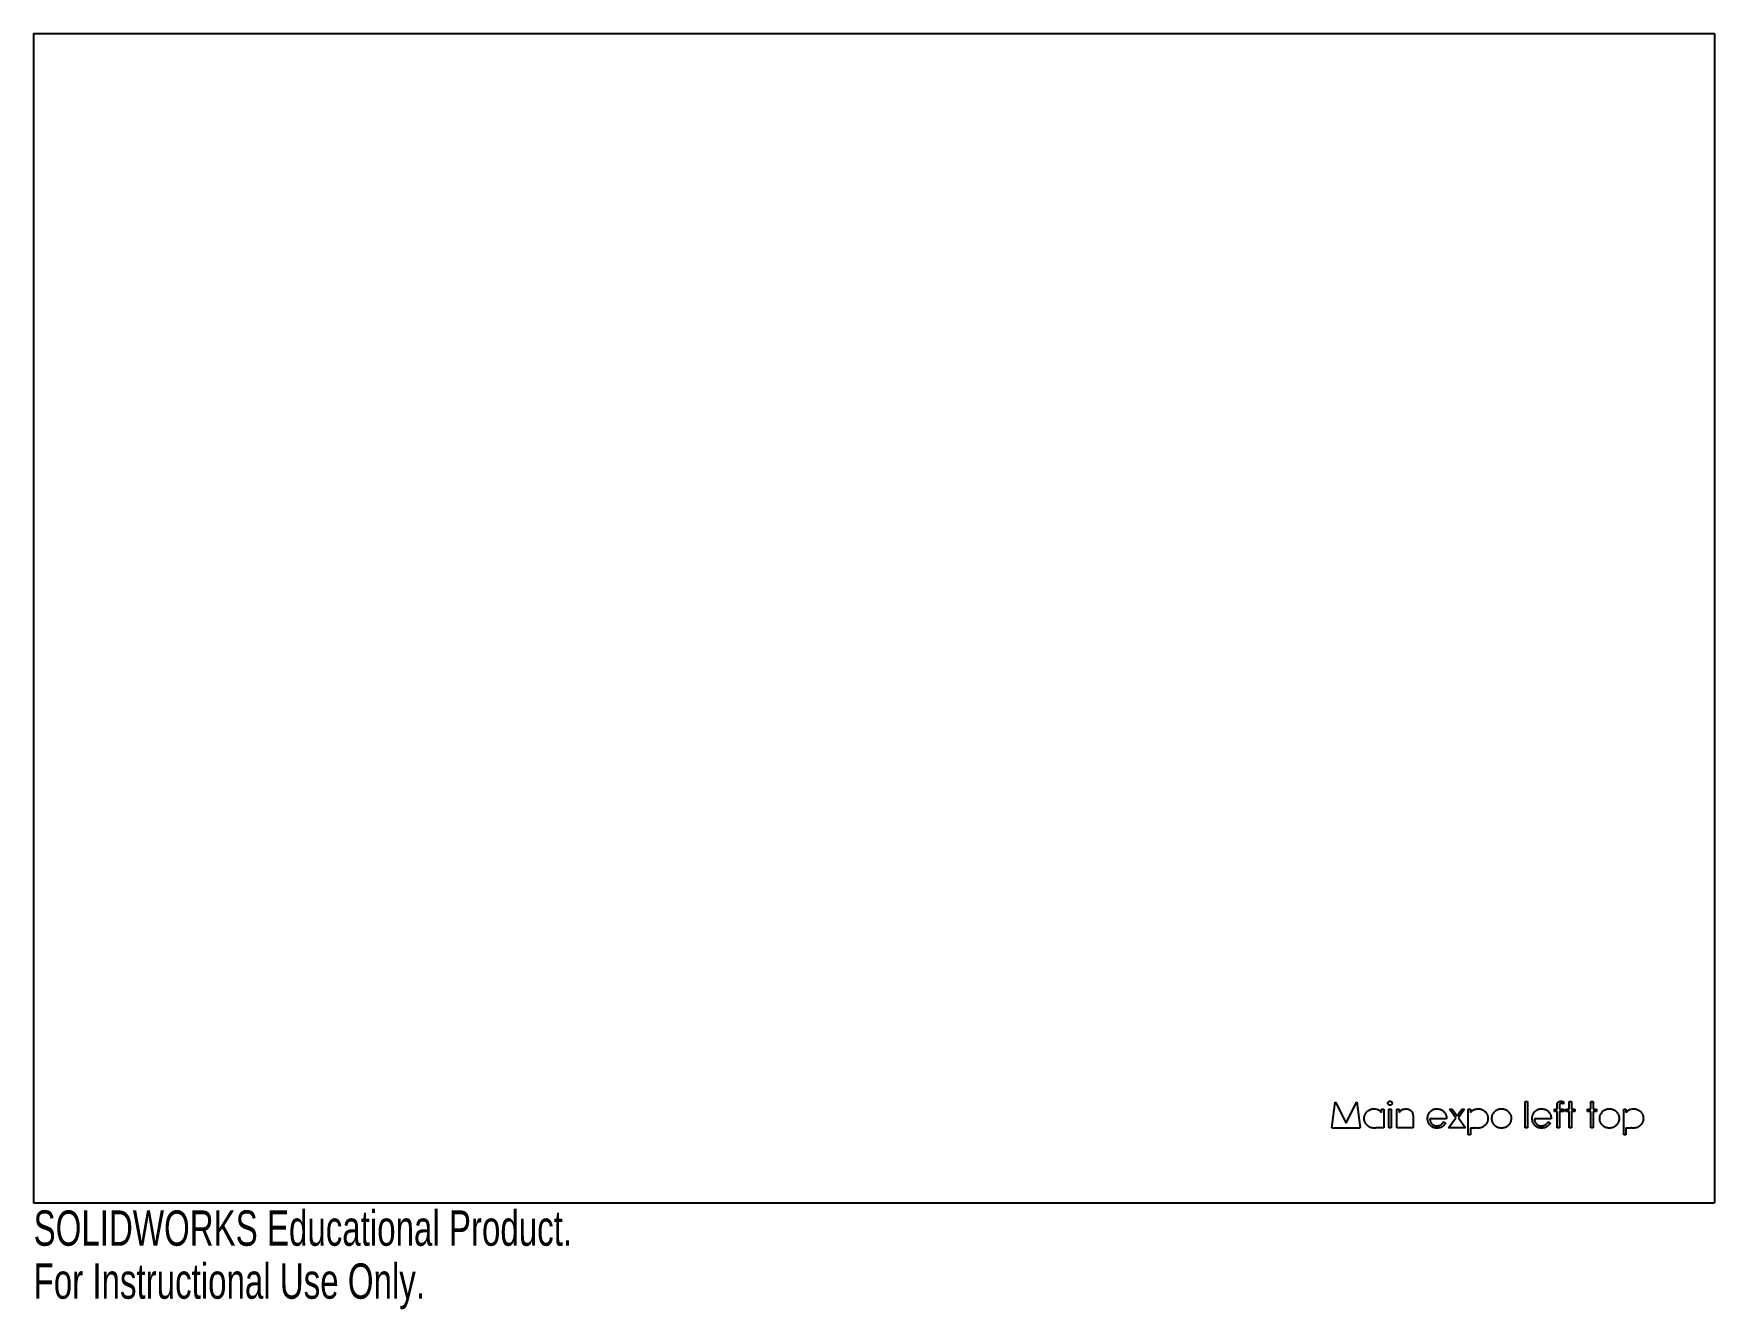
# Model space of a CAD drawing. Header units: millimetres. Extents: x 0 to 230, y -175 to 0.
import ezdxf

# ---------------------------------------------------------------- set-up
doc = ezdxf.new("R2010")
doc.units = ezdxf.units.MM
doc.styles.add('SLDTEXTSTYLE0', font='TXT', dxfattribs={"width": 0.7})

msp = doc.modelspace()

# ---------------------------------------------------------------- linework, layer by layer
at = {"color": 7, "linetype": 'Continuous', "lineweight": 25}
for p, q in [((0, 0), (0, -160)), ((0, 0), (230, 0)), ((230, 0), (230, -160)), ((177.65, -149.71), (178.11, -146.21)), ((178.11, -146.21), (178.16, -146.21)), ((178.16, -146.21), (179.6, -149.09)), ((179.6, -149.09), (181.04, -146.21)), ((181.04, -146.21), (181.09, -146.21)), ((181.09, -146.21), (181.55, -149.71)), ((184.47, -147.16), (184.78, -147.16)), ((184.47, -147.63), (184.47, -147.16)), ((184.78, -147.16), (184.78, -149.71)), ((185.46, -147.16), (185.77, -147.16)), ((185.46, -149.71), (185.46, -147.16)), ((185.77, -147.16), (185.77, -149.71)), ((186.53, -147.16), (186.85, -147.16)), ((186.53, -149.71), (186.53, -147.16)), ((186.85, -147.16), (186.85, -147.62)), ((193.76, -147.16), (194.13, -147.16)), ((194.6, -148.34), (193.76, -147.16)), ((194.13, -147.16), (194.79, -148.08)), ((194.79, -148.08), (195.45, -147.16)), ((195.82, -147.16), (194.98, -148.34)), ((195.45, -147.16), (195.82, -147.16)), ((196.32, -147.16), (196.63, -147.16)), ((196.32, -150.66), (196.32, -147.16)), ((196.63, -147.16), (196.63, -147.63)), ((204.12, -146.13), (204.44, -146.13)), ((204.12, -149.71), (204.12, -146.13)), ((204.44, -146.13), (204.44, -149.71)), ((208.12, -147.16), (208.48, -147.16)), ((208.12, -147.47), (208.12, -147.16)), ((208.48, -147.16), (208.48, -146.75)), ((208.79, -146.8), (208.79, -147.16)), ((208.79, -147.16), (209.33, -147.16)), ((209.33, -147.16), (209.33, -147.47)), ((209.37, -146.15), (209.37, -146.47)), ((209.69, -147.16), (210.14, -147.16)), ((209.69, -147.47), (209.69, -147.16)), ((210.14, -146.13), (210.45, -146.13)), ((210.14, -147.16), (210.14, -146.13)), ((210.45, -146.13), (210.45, -147.16)), ((210.45, -147.16), (210.9, -147.16)), ((210.9, -147.16), (210.9, -147.47)), ((212.65, -147.16), (213.1, -147.16)), ((212.65, -147.47), (212.65, -147.16)), ((213.1, -146.13), (213.41, -146.13)), ((213.1, -147.16), (213.1, -146.13)), ((213.41, -146.13), (213.41, -147.16)), ((213.41, -147.16), (213.86, -147.16)), ((213.86, -147.16), (213.86, -147.47)), ((217.59, -147.16), (217.9, -147.16)), ((217.59, -150.66), (217.59, -147.16)), ((217.9, -147.16), (217.9, -147.63)), ((188.78, -148.41), (188.78, -149.71)), ((193.35, -148.5), (191.07, -148.5)), ((192.94, -148.91), (193.22, -149.05)), ((193.62, -149.71), (194.6, -148.34)), ((194.98, -148.34), (195.96, -149.71)), ((207.67, -148.5), (205.38, -148.5)), ((207.25, -148.91), (207.53, -149.05)), ((208.48, -147.47), (208.12, -147.47)), ((208.48, -149.71), (208.48, -147.47)), ((208.79, -147.47), (208.79, -149.71)), ((209.33, -147.47), (208.79, -147.47)), ((210.14, -147.47), (209.69, -147.47)), ((210.14, -149.71), (210.14, -147.47)), ((210.45, -147.47), (210.45, -149.71)), ((210.9, -147.47), (210.45, -147.47)), ((213.1, -147.47), (212.65, -147.47)), ((213.1, -149.71), (213.1, -147.47)), ((213.41, -147.47), (213.41, -149.71)), ((213.86, -147.47), (213.41, -147.47)), ((177.65, -149.71), (181.55, -149.71)), ((184.78, -149.71), (183.79, -149.71)), ((185.77, -149.71), (185.46, -149.71)), ((188.78, -149.71), (186.53, -149.71)), ((195.96, -149.71), (193.62, -149.71)), ((196.63, -150.66), (196.32, -150.66)), ((196.63, -149.71), (196.63, -150.66)), ((196.63, -149.71), (197.32, -149.71)), ((204.44, -149.71), (204.12, -149.71)), ((208.79, -149.71), (208.48, -149.71)), ((210.45, -149.71), (210.14, -149.71)), ((213.41, -149.71), (213.1, -149.71)), ((217.9, -150.66), (217.59, -150.66)), ((217.9, -149.71), (217.9, -150.66)), ((217.9, -149.71), (218.59, -149.71)), ((0, -160), (230, -160))]:
    msp.add_line(p, q, dxfattribs=at)
for points, knots in [([(182.09, -148.43), (182.09, -148.34), (182.1, -148.21), (182.14, -148.04), (182.19, -147.92), (182.24, -147.81), (182.31, -147.7), (182.39, -147.59), (182.48, -147.5), (182.58, -147.41), (182.69, -147.33), (182.8, -147.26), (182.92, -147.21), (183.04, -147.16), (183.21, -147.12), (183.35, -147.11), (183.43, -147.11)], [0, 0, 0, 0, 0.126079, 0.186904, 0.247574, 0.308003, 0.369132, 0.432033, 0.496791, 0.561611, 0.624914, 0.686726, 0.748079, 0.809582, 0.871631, 1, 1, 1, 1]), ([(183.43, -147.11), (183.54, -147.11), (183.69, -147.13), (183.88, -147.18), (184.02, -147.23), (184.14, -147.31), (184.3, -147.43), (184.41, -147.55), (184.47, -147.63)], [0, 0, 0, 0, 0.254654, 0.376015, 0.495255, 0.614798, 0.738106, 1, 1, 1, 1]), ([(185.32, -146.35), (185.32, -146.32), (185.33, -146.26), (185.37, -146.2), (185.41, -146.16), (185.45, -146.12), (185.52, -146.09), (185.58, -146.08), (185.61, -146.08)], [0, 0, 0, 0, 0.242149, 0.363437, 0.489745, 0.618115, 0.744894, 1, 1, 1, 1]), ([(185.61, -146.62), (185.58, -146.62), (185.52, -146.61), (185.45, -146.58), (185.41, -146.54), (185.37, -146.5), (185.33, -146.44), (185.32, -146.39), (185.32, -146.35)], [0, 0, 0, 0, 0.256661, 0.384213, 0.513365, 0.640443, 0.761085, 1, 1, 1, 1]), ([(185.61, -146.08), (185.65, -146.08), (185.71, -146.09), (185.78, -146.12), (185.82, -146.16), (185.86, -146.2), (185.89, -146.26), (185.91, -146.32), (185.91, -146.35)], [0, 0, 0, 0, 0.258284, 0.384341, 0.51198, 0.638632, 0.75923, 1, 1, 1, 1]), ([(185.91, -146.35), (185.91, -146.39), (185.89, -146.44), (185.86, -146.5), (185.82, -146.54), (185.78, -146.58), (185.71, -146.61), (185.65, -146.62), (185.61, -146.62)], [0, 0, 0, 0, 0.237546, 0.357497, 0.484917, 0.613329, 0.74015, 1, 1, 1, 1]), ([(186.85, -147.62), (186.91, -147.54), (187.01, -147.42), (187.17, -147.3), (187.29, -147.23), (187.42, -147.18), (187.59, -147.13), (187.73, -147.11), (187.82, -147.11)], [0, 0, 0, 0, 0.273569, 0.398988, 0.51993, 0.63811, 0.756589, 1, 1, 1, 1]), ([(187.82, -147.11), (187.91, -147.11), (188.05, -147.13), (188.22, -147.19), (188.34, -147.25), (188.44, -147.33), (188.54, -147.42), (188.61, -147.53), (188.66, -147.63), (188.7, -147.71), (188.72, -147.79), (188.74, -147.87), (188.75, -147.96), (188.76, -148.06), (188.77, -148.21), (188.78, -148.33), (188.78, -148.41)], [0, 0, 0, 0, 0.151178, 0.223488, 0.295543, 0.366976, 0.437131, 0.507044, 0.57856, 0.616614, 0.658756, 0.704491, 0.754803, 0.809332, 0.868274, 1, 1, 1, 1]), ([(191.05, -147.59), (191.11, -147.51), (191.21, -147.41), (191.36, -147.3), (191.48, -147.23), (191.61, -147.18), (191.8, -147.12), (191.95, -147.11), (192.05, -147.11)], [0, 0, 0, 0, 0.253589, 0.374643, 0.49534, 0.616325, 0.739759, 1, 1, 1, 1]), ([(192.05, -147.11), (192.15, -147.11), (192.3, -147.13), (192.49, -147.18), (192.63, -147.24), (192.75, -147.31), (192.91, -147.43), (193.01, -147.54), (193.08, -147.62)], [0, 0, 0, 0, 0.259033, 0.38188, 0.502258, 0.622752, 0.744743, 1, 1, 1, 1]), ([(196.63, -147.63), (196.69, -147.55), (196.8, -147.43), (196.96, -147.31), (197.09, -147.23), (197.22, -147.18), (197.41, -147.13), (197.56, -147.11), (197.66, -147.11)], [0, 0, 0, 0, 0.263045, 0.386061, 0.505771, 0.625178, 0.746148, 1, 1, 1, 1]), ([(197.66, -147.11), (197.75, -147.11), (197.89, -147.12), (198.06, -147.16), (198.18, -147.21), (198.3, -147.26), (198.41, -147.33), (198.51, -147.41), (198.61, -147.5), (198.71, -147.59), (198.79, -147.7), (198.86, -147.81), (198.91, -147.92), (198.96, -148.04), (199, -148.21), (199.01, -148.34), (199.01, -148.43)], [0, 0, 0, 0, 0.128636, 0.190653, 0.252125, 0.313446, 0.375227, 0.438498, 0.503285, 0.56801, 0.630879, 0.692154, 0.752552, 0.813191, 0.873985, 1, 1, 1, 1]), ([(199.9, -147.54), (199.96, -147.47), (200.06, -147.38), (200.21, -147.28), (200.33, -147.22), (200.46, -147.17), (200.64, -147.12), (200.78, -147.11), (200.87, -147.11)], [0, 0, 0, 0, 0.252713, 0.374819, 0.496436, 0.617911, 0.741288, 1, 1, 1, 1]), ([(200.87, -147.11), (200.97, -147.11), (201.11, -147.12), (201.28, -147.17), (201.41, -147.21), (201.53, -147.28), (201.68, -147.37), (201.78, -147.47), (201.84, -147.53)], [0, 0, 0, 0, 0.258332, 0.382134, 0.503804, 0.624693, 0.746871, 1, 1, 1, 1]), ([(205.36, -147.59), (205.42, -147.51), (205.52, -147.41), (205.67, -147.3), (205.8, -147.23), (205.93, -147.18), (206.11, -147.12), (206.26, -147.11), (206.36, -147.11)], [0, 0, 0, 0, 0.253589, 0.374643, 0.49534, 0.616325, 0.739759, 1, 1, 1, 1]), ([(206.36, -147.11), (206.46, -147.11), (206.61, -147.13), (206.81, -147.18), (206.94, -147.24), (207.07, -147.31), (207.23, -147.43), (207.33, -147.54), (207.39, -147.62)], [0, 0, 0, 0, 0.259033, 0.38188, 0.502258, 0.622752, 0.744743, 1, 1, 1, 1]), ([(208.48, -146.75), (208.48, -146.7), (208.48, -146.64), (208.48, -146.56), (208.49, -146.51), (208.5, -146.46), (208.5, -146.42), (208.51, -146.38), (208.53, -146.34), (208.55, -146.29), (208.59, -146.24), (208.64, -146.19), (208.7, -146.15), (208.76, -146.12), (208.86, -146.09), (208.94, -146.08), (208.99, -146.08)], [0, 0, 0, 0, 0.133856, 0.192948, 0.247916, 0.296642, 0.341504, 0.38163, 0.416905, 0.483173, 0.548917, 0.616062, 0.686302, 0.759645, 0.83539, 1, 1, 1, 1]), ([(209.06, -146.39), (209.03, -146.4), (208.98, -146.4), (208.93, -146.42), (208.89, -146.43), (208.86, -146.45), (208.84, -146.48), (208.82, -146.5), (208.81, -146.52), (208.8, -146.54), (208.8, -146.56), (208.8, -146.59), (208.8, -146.62), (208.79, -146.66), (208.79, -146.72), (208.79, -146.77), (208.79, -146.8)], [0, 0, 0, 0, 0.158724, 0.229424, 0.297719, 0.360776, 0.416988, 0.468546, 0.516675, 0.544534, 0.581509, 0.628334, 0.683433, 0.749506, 0.822818, 1, 1, 1, 1]), ([(208.99, -146.08), (209.05, -146.08), (209.18, -146.09), (209.31, -146.13), (209.37, -146.15)], [0, 0, 0, 0, 0.453863, 1, 1, 1, 1]), ([(209.37, -146.47), (209.32, -146.45), (209.21, -146.41), (209.1, -146.39), (209.06, -146.39)], [0, 0, 0, 0, 0.553028, 1, 1, 1, 1]), ([(214.66, -147.54), (214.72, -147.47), (214.82, -147.38), (214.98, -147.28), (215.1, -147.22), (215.22, -147.17), (215.4, -147.12), (215.54, -147.11), (215.63, -147.11)], [0, 0, 0, 0, 0.252713, 0.374819, 0.496436, 0.617911, 0.741288, 1, 1, 1, 1]), ([(215.63, -147.11), (215.73, -147.11), (215.87, -147.12), (216.05, -147.17), (216.17, -147.21), (216.29, -147.28), (216.44, -147.37), (216.54, -147.47), (216.61, -147.53)], [0, 0, 0, 0, 0.258332, 0.382134, 0.503804, 0.624693, 0.746871, 1, 1, 1, 1]), ([(217.9, -147.63), (217.96, -147.55), (218.07, -147.43), (218.23, -147.31), (218.35, -147.23), (218.49, -147.18), (218.68, -147.13), (218.83, -147.11), (218.93, -147.11)], [0, 0, 0, 0, 0.263045, 0.386061, 0.505771, 0.625178, 0.746148, 1, 1, 1, 1]), ([(218.93, -147.11), (219.02, -147.11), (219.16, -147.12), (219.33, -147.16), (219.45, -147.21), (219.57, -147.26), (219.68, -147.33), (219.78, -147.41), (219.88, -147.5), (219.98, -147.59), (220.06, -147.7), (220.13, -147.81), (220.18, -147.92), (220.22, -148.04), (220.27, -148.21), (220.28, -148.34), (220.28, -148.43)], [0, 0, 0, 0, 0.128636, 0.190653, 0.252125, 0.313446, 0.375227, 0.438498, 0.503285, 0.56801, 0.630879, 0.692154, 0.752552, 0.813191, 0.873985, 1, 1, 1, 1]), ([(183.43, -149.76), (183.34, -149.76), (183.2, -149.75), (183.03, -149.71), (182.91, -149.67), (182.8, -149.61), (182.69, -149.54), (182.58, -149.46), (182.48, -149.37), (182.39, -149.27), (182.31, -149.17), (182.24, -149.06), (182.19, -148.94), (182.14, -148.82), (182.1, -148.65), (182.09, -148.52), (182.09, -148.43)], [0, 0, 0, 0, 0.127433, 0.189004, 0.24993, 0.310668, 0.372329, 0.434939, 0.499576, 0.564191, 0.626735, 0.688109, 0.749294, 0.810331, 0.871901, 1, 1, 1, 1]), ([(190.75, -148.44), (190.75, -148.37), (190.76, -148.25), (190.79, -148.1), (190.82, -147.99), (190.87, -147.88), (190.93, -147.75), (191, -147.65), (191.05, -147.59)], [0, 0, 0, 0, 0.253768, 0.377428, 0.500551, 0.623296, 0.746578, 1, 1, 1, 1]), ([(192.04, -149.76), (191.94, -149.76), (191.8, -149.75), (191.62, -149.71), (191.5, -149.66), (191.38, -149.6), (191.28, -149.53), (191.18, -149.45), (191.09, -149.36), (191.01, -149.26), (190.94, -149.15), (190.88, -149.04), (190.84, -148.93), (190.8, -148.81), (190.76, -148.65), (190.75, -148.53), (190.75, -148.44)], [0, 0, 0, 0, 0.139629, 0.204797, 0.268135, 0.329814, 0.391301, 0.453434, 0.516552, 0.579631, 0.641119, 0.701294, 0.76081, 0.819932, 0.87892, 1, 1, 1, 1]), ([(191.07, -148.5), (191.07, -148.57), (191.08, -148.67), (191.11, -148.79), (191.14, -148.88), (191.18, -148.96), (191.22, -149.04), (191.28, -149.11), (191.34, -149.18), (191.41, -149.24), (191.48, -149.3), (191.56, -149.34), (191.64, -149.38), (191.72, -149.41), (191.84, -149.44), (191.94, -149.45), (192, -149.45)], [0, 0, 0, 0, 0.134476, 0.198391, 0.260753, 0.321829, 0.383037, 0.444653, 0.507398, 0.569825, 0.630778, 0.690929, 0.750945, 0.811049, 0.872331, 1, 1, 1, 1]), ([(192, -149.45), (192.06, -149.45), (192.15, -149.44), (192.28, -149.41), (192.37, -149.39), (192.45, -149.36), (192.53, -149.32), (192.6, -149.28), (192.67, -149.23), (192.74, -149.17), (192.83, -149.06), (192.9, -148.97), (192.94, -148.91)], [0, 0, 0, 0, 0.163879, 0.245659, 0.327726, 0.40861, 0.485749, 0.559169, 0.630268, 0.705306, 0.792065, 1, 1, 1, 1]), ([(193.22, -149.05), (193.18, -149.13), (193.11, -149.24), (193, -149.37), (192.92, -149.45), (192.83, -149.52), (192.73, -149.59), (192.63, -149.64), (192.53, -149.68), (192.41, -149.72), (192.25, -149.75), (192.12, -149.76), (192.04, -149.76)], [0, 0, 0, 0, 0.181661, 0.265874, 0.346355, 0.4246, 0.501903, 0.579992, 0.658443, 0.738672, 0.821894, 1, 1, 1, 1]), ([(193.08, -147.62), (193.12, -147.67), (193.18, -147.77), (193.25, -147.91), (193.28, -148.02), (193.31, -148.13), (193.35, -148.29), (193.35, -148.42), (193.35, -148.5)], [0, 0, 0, 0, 0.236255, 0.356174, 0.47725, 0.60154, 0.729618, 1, 1, 1, 1]), ([(199.01, -148.43), (199.01, -148.52), (199, -148.65), (198.96, -148.82), (198.91, -148.94), (198.86, -149.06), (198.79, -149.17), (198.71, -149.27), (198.62, -149.37), (198.52, -149.46), (198.41, -149.54), (198.3, -149.61), (198.19, -149.67), (198.07, -149.71), (197.9, -149.75), (197.76, -149.76), (197.67, -149.76)], [0, 0, 0, 0, 0.128034, 0.189574, 0.25058, 0.311733, 0.37325, 0.435763, 0.500346, 0.564949, 0.627528, 0.689157, 0.749865, 0.81076, 0.8723, 1, 1, 1, 1]), ([(199.55, -148.44), (199.55, -148.36), (199.56, -148.23), (199.59, -148.07), (199.63, -147.95), (199.68, -147.84), (199.76, -147.7), (199.84, -147.6), (199.9, -147.54)], [0, 0, 0, 0, 0.255238, 0.378679, 0.501088, 0.622714, 0.746241, 1, 1, 1, 1]), ([(200.87, -149.76), (200.78, -149.76), (200.64, -149.75), (200.46, -149.71), (200.34, -149.66), (200.22, -149.61), (200.11, -149.54), (200.01, -149.46), (199.92, -149.37), (199.83, -149.27), (199.75, -149.16), (199.69, -149.05), (199.64, -148.94), (199.6, -148.82), (199.56, -148.66), (199.55, -148.53), (199.55, -148.44)], [0, 0, 0, 0, 0.134635, 0.198324, 0.260825, 0.322714, 0.384555, 0.446913, 0.510958, 0.574931, 0.636685, 0.697483, 0.757134, 0.816966, 0.876818, 1, 1, 1, 1]), ([(202.19, -148.44), (202.19, -148.53), (202.18, -148.66), (202.14, -148.82), (202.1, -148.94), (202.05, -149.05), (201.99, -149.16), (201.91, -149.27), (201.83, -149.37), (201.73, -149.46), (201.63, -149.54), (201.52, -149.61), (201.4, -149.66), (201.28, -149.71), (201.1, -149.75), (200.96, -149.76), (200.87, -149.76)], [0, 0, 0, 0, 0.123337, 0.183265, 0.243172, 0.302898, 0.363774, 0.425605, 0.489659, 0.553785, 0.616222, 0.677854, 0.739517, 0.802097, 0.865866, 1, 1, 1, 1]), ([(201.84, -147.53), (201.9, -147.6), (201.98, -147.7), (202.06, -147.84), (202.11, -147.95), (202.15, -148.07), (202.18, -148.23), (202.19, -148.36), (202.19, -148.44)], [0, 0, 0, 0, 0.253834, 0.376506, 0.498534, 0.621368, 0.744565, 1, 1, 1, 1]), ([(205.07, -148.44), (205.07, -148.37), (205.07, -148.25), (205.11, -148.1), (205.14, -147.99), (205.18, -147.88), (205.25, -147.75), (205.31, -147.65), (205.36, -147.59)], [0, 0, 0, 0, 0.253768, 0.377428, 0.500551, 0.623296, 0.746578, 1, 1, 1, 1]), ([(206.35, -149.76), (206.26, -149.76), (206.12, -149.75), (205.94, -149.71), (205.81, -149.66), (205.7, -149.6), (205.59, -149.53), (205.49, -149.45), (205.41, -149.36), (205.33, -149.26), (205.26, -149.15), (205.2, -149.04), (205.15, -148.93), (205.11, -148.81), (205.08, -148.65), (205.07, -148.53), (205.07, -148.44)], [0, 0, 0, 0, 0.139629, 0.204797, 0.268135, 0.329814, 0.391301, 0.453434, 0.516552, 0.579631, 0.641119, 0.701294, 0.76081, 0.819932, 0.87892, 1, 1, 1, 1]), ([(205.38, -148.5), (205.38, -148.57), (205.39, -148.67), (205.42, -148.79), (205.45, -148.88), (205.49, -148.96), (205.54, -149.04), (205.59, -149.11), (205.65, -149.18), (205.72, -149.24), (205.79, -149.3), (205.87, -149.34), (205.95, -149.38), (206.04, -149.41), (206.16, -149.44), (206.25, -149.45), (206.31, -149.45)], [0, 0, 0, 0, 0.134476, 0.198391, 0.260753, 0.321829, 0.383037, 0.444653, 0.507398, 0.569825, 0.630778, 0.690929, 0.750945, 0.811049, 0.872331, 1, 1, 1, 1]), ([(206.31, -149.45), (206.38, -149.45), (206.47, -149.44), (206.59, -149.41), (206.68, -149.39), (206.77, -149.36), (206.84, -149.32), (206.92, -149.28), (206.99, -149.23), (207.05, -149.17), (207.15, -149.06), (207.21, -148.97), (207.25, -148.91)], [0, 0, 0, 0, 0.163879, 0.245659, 0.327726, 0.40861, 0.485749, 0.559169, 0.630268, 0.705306, 0.792065, 1, 1, 1, 1]), ([(207.53, -149.05), (207.49, -149.13), (207.42, -149.24), (207.32, -149.37), (207.23, -149.45), (207.14, -149.52), (207.05, -149.59), (206.95, -149.64), (206.84, -149.68), (206.73, -149.72), (206.57, -149.75), (206.44, -149.76), (206.35, -149.76)], [0, 0, 0, 0, 0.181661, 0.265874, 0.346355, 0.4246, 0.501903, 0.579992, 0.658443, 0.738672, 0.821894, 1, 1, 1, 1]), ([(207.39, -147.62), (207.44, -147.67), (207.5, -147.77), (207.56, -147.91), (207.6, -148.02), (207.63, -148.13), (207.66, -148.29), (207.67, -148.42), (207.67, -148.5)], [0, 0, 0, 0, 0.236255, 0.356174, 0.47725, 0.60154, 0.729618, 1, 1, 1, 1]), ([(214.31, -148.44), (214.31, -148.36), (214.32, -148.23), (214.36, -148.07), (214.4, -147.95), (214.44, -147.84), (214.53, -147.7), (214.6, -147.6), (214.66, -147.54)], [0, 0, 0, 0, 0.255238, 0.378679, 0.501088, 0.622714, 0.746241, 1, 1, 1, 1]), ([(215.63, -149.76), (215.54, -149.76), (215.4, -149.75), (215.23, -149.71), (215.1, -149.66), (214.99, -149.61), (214.88, -149.54), (214.77, -149.46), (214.68, -149.37), (214.59, -149.27), (214.52, -149.16), (214.45, -149.05), (214.4, -148.94), (214.36, -148.82), (214.32, -148.66), (214.31, -148.53), (214.31, -148.44)], [0, 0, 0, 0, 0.134635, 0.198324, 0.260825, 0.322714, 0.384555, 0.446913, 0.510958, 0.574931, 0.636685, 0.697483, 0.757134, 0.816966, 0.876818, 1, 1, 1, 1]), ([(216.96, -148.44), (216.96, -148.53), (216.95, -148.66), (216.91, -148.82), (216.87, -148.94), (216.81, -149.05), (216.75, -149.16), (216.67, -149.27), (216.59, -149.37), (216.49, -149.46), (216.39, -149.54), (216.28, -149.61), (216.16, -149.66), (216.04, -149.71), (215.87, -149.75), (215.73, -149.76), (215.63, -149.76)], [0, 0, 0, 0, 0.123337, 0.183265, 0.243172, 0.302898, 0.363774, 0.425605, 0.489659, 0.553785, 0.616222, 0.677854, 0.739517, 0.802097, 0.865866, 1, 1, 1, 1]), ([(216.61, -147.53), (216.66, -147.6), (216.74, -147.7), (216.82, -147.84), (216.87, -147.95), (216.91, -148.07), (216.95, -148.23), (216.96, -148.36), (216.96, -148.44)], [0, 0, 0, 0, 0.253834, 0.376506, 0.498534, 0.621368, 0.744565, 1, 1, 1, 1]), ([(220.28, -148.43), (220.28, -148.52), (220.27, -148.65), (220.23, -148.82), (220.18, -148.94), (220.13, -149.06), (220.06, -149.17), (219.98, -149.27), (219.89, -149.37), (219.79, -149.46), (219.68, -149.54), (219.57, -149.61), (219.46, -149.67), (219.33, -149.71), (219.16, -149.75), (219.03, -149.76), (218.94, -149.76)], [0, 0, 0, 0, 0.128034, 0.189574, 0.25058, 0.311733, 0.37325, 0.435763, 0.500346, 0.564949, 0.627528, 0.689157, 0.749865, 0.81076, 0.8723, 1, 1, 1, 1]), ([(183.79, -149.71), (183.77, -149.72), (183.65, -149.75), (183.53, -149.76), (183.43, -149.76)], [0.6909923, 0.6909923, 0.6909923, 0.6909923, 0.7481449, 1, 1, 1, 1]), ([(197.67, -149.76), (197.57, -149.76), (197.45, -149.75), (197.34, -149.72), (197.32, -149.71)], [0, 0, 0, 0, 0.2505478, 0.2950168, 0.2950168, 0.2950168, 0.2950168]), ([(218.94, -149.76), (218.84, -149.76), (218.72, -149.75), (218.61, -149.72), (218.59, -149.71)], [0, 0, 0, 0, 0.2505478, 0.2950168, 0.2950168, 0.2950168, 0.2950168])]:
    msp.add_open_spline(points, degree=3, knots=knots, dxfattribs=at)

# ---------------------------------------------------------------- texts
at = {"color": 7, "linetype": 'Continuous', "char_height": 4.8336, "attachment_point": 1, "style": 'SLDTEXTSTYLE0'}
for s, insert in [('SOLIDWORKS Educational Product.', (0, -161.02)), ('For Instructional Use Only.', (0, -168.27))]:
    msp.add_mtext(s, dxfattribs=dict(at, insert=insert))

doc.saveas('drawing.dxf')
